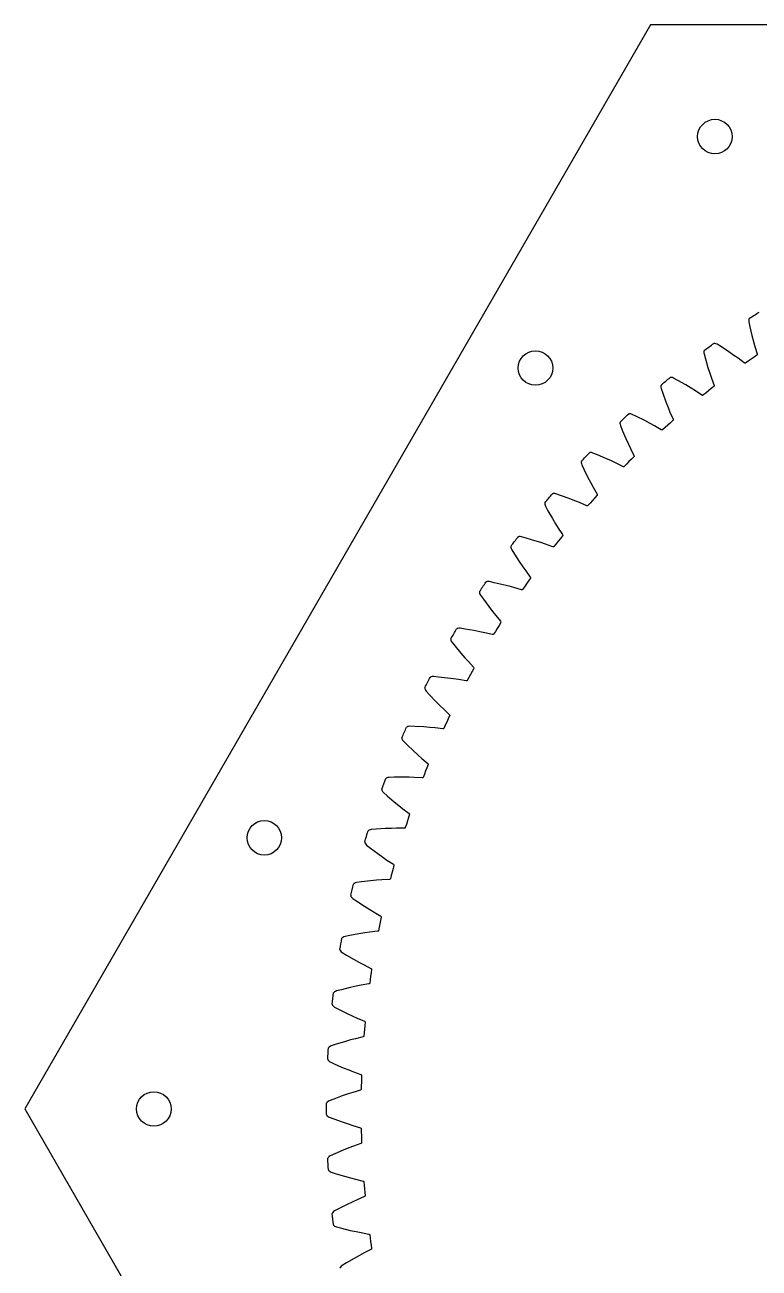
# Model space of a CAD drawing. Header units: inches. Extents: x -2.28 to 2.28, y -2.55 to 1.98.
# Drawn here: x -2.283 to -0.943, y -0.29 to 1.977 of the extents above; entities that cross this region are included whole.
import ezdxf

# ---------------------------------------------------------------- set-up
doc = ezdxf.new("R2010")
doc.units = ezdxf.units.IN
doc.header["$MEASUREMENT"] = 0

msp = doc.modelspace()

# ---------------------------------------------------------------- linework, layer by layer
at = {"color": 7, "linetype": 'Continuous', "lineweight": 25}
for p, q in [((-1.1413, 1.9767), (-2.2825, 0)), ((1.1413, 1.9767), (-1.1413, 1.9767)), ((-0.9616, 1.4392), (-0.9617, 1.4373)), ((-0.9617, 1.4373), (-0.9615, 1.435)), ((-0.9614, 1.44), (-0.9616, 1.4392)), ((-0.9615, 1.435), (-0.9596, 1.426)), ((-0.9611, 1.4407), (-0.9614, 1.44)), ((-0.9608, 1.4413), (-0.9611, 1.4407)), ((-0.9603, 1.4417), (-0.9608, 1.4413)), ((-0.9596, 1.426), (-0.9559, 1.4101)), ((-0.9559, 1.4101), (-0.953, 1.3991)), ((-1.0429, 1.383), (-1.0433, 1.3824)), ((-1.0425, 1.3834), (-1.0429, 1.383)), ((-1.0251, 1.3959), (-1.0257, 1.3958)), ((-1.0244, 1.3959), (-1.0251, 1.3959)), ((-1.0235, 1.3958), (-1.0244, 1.3959)), ((-1.0217, 1.3953), (-1.0235, 1.3958)), ((-1.0196, 1.3943), (-1.0217, 1.3953)), ((-1.0118, 1.3894), (-1.0196, 1.3943)), ((-0.9981, 1.3805), (-1.0118, 1.3894)), ((-0.953, 1.3991), (-0.9506, 1.3902)), ((-0.9506, 1.3902), (-0.9466, 1.3767)), ((-1.0435, 1.3817), (-1.0436, 1.3809)), ((-1.0436, 1.3809), (-1.0436, 1.379)), ((-1.0436, 1.379), (-1.0433, 1.3766)), ((-1.0433, 1.3824), (-1.0435, 1.3817)), ((-1.0433, 1.3766), (-1.0409, 1.3678)), ((-1.0409, 1.3678), (-1.0362, 1.3521)), ((-0.9888, 1.3741), (-0.9981, 1.3805)), ((-0.9813, 1.3687), (-0.9888, 1.3741)), ((-0.9699, 1.3604), (-0.9813, 1.3687)), ((-0.9689, 1.3598), (-0.9699, 1.3604)), ((-0.9627, 1.3636), (-0.9678, 1.3601)), ((-0.9575, 1.3674), (-0.9627, 1.3636)), ((-0.9521, 1.371), (-0.9575, 1.3674)), ((-0.947, 1.3746), (-0.9521, 1.371)), ((-0.9466, 1.375), (-0.947, 1.3746)), ((-0.9466, 1.3767), (-0.9465, 1.3755)), ((-0.9465, 1.3755), (-0.9466, 1.375)), ((-1.0362, 1.3521), (-1.0328, 1.3414)), ((-1.0328, 1.3414), (-1.0298, 1.3326)), ((-0.9684, 1.3598), (-0.9689, 1.3598)), ((-0.9678, 1.3601), (-0.9684, 1.3598)), ((-1.1221, 1.3187), (-1.1222, 1.3179)), ((-1.1222, 1.3179), (-1.1221, 1.3159)), ((-1.1219, 1.3194), (-1.1221, 1.3187)), ((-1.1221, 1.3159), (-1.1215, 1.3137)), ((-1.1216, 1.32), (-1.1219, 1.3194)), ((-1.1212, 1.3205), (-1.1216, 1.32)), ((-1.1045, 1.3339), (-1.1052, 1.3338)), ((-1.1038, 1.334), (-1.1045, 1.3339)), ((-1.103, 1.334), (-1.1038, 1.334)), ((-1.1011, 1.3335), (-1.103, 1.334)), ((-1.0989, 1.3326), (-1.1011, 1.3335)), ((-1.0909, 1.3283), (-1.0989, 1.3326)), ((-1.0767, 1.3201), (-1.0909, 1.3283)), ((-1.067, 1.3143), (-1.0767, 1.3201)), ((-1.0253, 1.3172), (-1.0302, 1.3134)), ((-1.0298, 1.3326), (-1.025, 1.3193)), ((-1.0249, 1.3177), (-1.0253, 1.3172)), ((-1.025, 1.3193), (-1.0248, 1.3182)), ((-1.0248, 1.3182), (-1.0249, 1.3177)), ((-1.1215, 1.3137), (-1.1186, 1.305)), ((-1.1186, 1.305), (-1.1131, 1.2896)), ((-1.0592, 1.3094), (-1.067, 1.3143)), ((-1.0474, 1.3017), (-1.0592, 1.3094)), ((-1.0463, 1.3012), (-1.0474, 1.3017)), ((-1.0458, 1.3012), (-1.0463, 1.3012)), ((-1.0453, 1.3015), (-1.0458, 1.3012)), ((-1.0404, 1.3053), (-1.0453, 1.3015)), ((-1.0353, 1.3094), (-1.0404, 1.3053)), ((-1.0302, 1.3134), (-1.0353, 1.3094)), ((-1.1131, 1.2896), (-1.109, 1.279)), ((-1.109, 1.279), (-1.1056, 1.2705)), ((-1.1056, 1.2705), (-1.1, 1.2575)), ((-1.1968, 1.2512), (-1.1969, 1.2504)), ((-1.1969, 1.2504), (-1.1967, 1.2485)), ((-1.1967, 1.2519), (-1.1968, 1.2512)), ((-1.1964, 1.2525), (-1.1967, 1.2519)), ((-1.1967, 1.2485), (-1.196, 1.2462)), ((-1.1961, 1.253), (-1.1964, 1.2525)), ((-1.1802, 1.2675), (-1.1808, 1.2672)), ((-1.1795, 1.2676), (-1.1802, 1.2675)), ((-1.1787, 1.2676), (-1.1795, 1.2676)), ((-1.1768, 1.2672), (-1.1787, 1.2676)), ((-1.1746, 1.2665), (-1.1768, 1.2672)), ((-1.1663, 1.2626), (-1.1746, 1.2665)), ((-1.1516, 1.2553), (-1.1663, 1.2626)), ((-1.1416, 1.25), (-1.1516, 1.2553)), ((-1.1335, 1.2456), (-1.1416, 1.25)), ((-1.1097, 1.247), (-1.1145, 1.2426)), ((-1.1048, 1.2512), (-1.1097, 1.247)), ((-1.1002, 1.2554), (-1.1048, 1.2512)), ((-1.0998, 1.2558), (-1.1002, 1.2554)), ((-1.1, 1.2575), (-1.0997, 1.2564)), ((-1.0997, 1.2564), (-1.0998, 1.2558)), ((-1.196, 1.2462), (-1.1926, 1.2377)), ((-1.1926, 1.2377), (-1.1862, 1.2227)), ((-1.1213, 1.2386), (-1.1335, 1.2456)), ((-1.1202, 1.2382), (-1.1213, 1.2386)), ((-1.1197, 1.2382), (-1.1202, 1.2382)), ((-1.1192, 1.2385), (-1.1197, 1.2382)), ((-1.1145, 1.2426), (-1.1192, 1.2385)), ((-1.1862, 1.2227), (-1.1815, 1.2124)), ((-1.1815, 1.2124), (-1.1776, 1.204)), ((-1.1776, 1.204), (-1.1713, 1.1914)), ((-1.2675, 1.1802), (-1.2676, 1.1795)), ((-1.2676, 1.1795), (-1.2676, 1.1787)), ((-1.2672, 1.1808), (-1.2675, 1.1802)), ((-1.2669, 1.1814), (-1.2672, 1.1808)), ((-1.2519, 1.1967), (-1.2525, 1.1964)), ((-1.2512, 1.1968), (-1.2519, 1.1967)), ((-1.2504, 1.1969), (-1.2512, 1.1968)), ((-1.2485, 1.1967), (-1.2504, 1.1969)), ((-1.2462, 1.196), (-1.2485, 1.1967)), ((-1.2377, 1.1926), (-1.2462, 1.196)), ((-1.2227, 1.1862), (-1.2377, 1.1926)), ((-1.2124, 1.1815), (-1.2227, 1.1862)), ((-1.204, 1.1776), (-1.2124, 1.1815)), ((-1.1804, 1.1804), (-1.1849, 1.1757)), ((-1.1757, 1.1849), (-1.1804, 1.1804)), ((-1.1713, 1.1893), (-1.1757, 1.1849)), ((-1.1713, 1.1914), (-1.1709, 1.1903)), ((-1.171, 1.1898), (-1.1713, 1.1893)), ((-1.1709, 1.1903), (-1.171, 1.1898)), ((-1.2676, 1.1787), (-1.2672, 1.1768)), ((-1.2672, 1.1768), (-1.2665, 1.1746)), ((-1.2665, 1.1746), (-1.2626, 1.1663)), ((-1.2626, 1.1663), (-1.2553, 1.1516)), ((-1.1914, 1.1713), (-1.204, 1.1776)), ((-1.1903, 1.1709), (-1.1914, 1.1713)), ((-1.1898, 1.171), (-1.1903, 1.1709)), ((-1.1893, 1.1713), (-1.1898, 1.171)), ((-1.1849, 1.1757), (-1.1893, 1.1713)), ((-1.2553, 1.1516), (-1.25, 1.1416)), ((-1.25, 1.1416), (-1.2456, 1.1335)), ((-1.2456, 1.1335), (-1.2386, 1.1213)), ((-1.3194, 1.1219), (-1.32, 1.1216)), ((-1.3187, 1.1221), (-1.3194, 1.1219)), ((-1.3179, 1.1222), (-1.3187, 1.1221)), ((-1.3159, 1.1221), (-1.3179, 1.1222)), ((-1.3137, 1.1215), (-1.3159, 1.1221)), ((-1.305, 1.1186), (-1.3137, 1.1215)), ((-1.2896, 1.1131), (-1.305, 1.1186)), ((-1.279, 1.109), (-1.2896, 1.1131)), ((-1.2426, 1.1145), (-1.247, 1.1097)), ((-1.2385, 1.1192), (-1.2426, 1.1145)), ((-1.2386, 1.1213), (-1.2382, 1.1202)), ((-1.2382, 1.1197), (-1.2385, 1.1192)), ((-1.2382, 1.1202), (-1.2382, 1.1197)), ((-1.3339, 1.1045), (-1.334, 1.1038)), ((-1.334, 1.1038), (-1.334, 1.103)), ((-1.334, 1.103), (-1.3335, 1.1011)), ((-1.3338, 1.1052), (-1.3339, 1.1045)), ((-1.3335, 1.1057), (-1.3338, 1.1052)), ((-1.3335, 1.1011), (-1.3326, 1.0989)), ((-1.3326, 1.0989), (-1.3283, 1.0909)), ((-1.3283, 1.0909), (-1.3201, 1.0767)), ((-1.2705, 1.1056), (-1.279, 1.109)), ((-1.2575, 1.1), (-1.2705, 1.1056)), ((-1.2564, 1.0997), (-1.2575, 1.1)), ((-1.2558, 1.0998), (-1.2564, 1.0997)), ((-1.2554, 1.1002), (-1.2558, 1.0998)), ((-1.2512, 1.1048), (-1.2554, 1.1002)), ((-1.247, 1.1097), (-1.2512, 1.1048)), ((-1.3201, 1.0767), (-1.3143, 1.067)), ((-1.3143, 1.067), (-1.3094, 1.0592)), ((-1.3824, 1.0433), (-1.383, 1.0429)), ((-1.3817, 1.0435), (-1.3824, 1.0433)), ((-1.3809, 1.0436), (-1.3817, 1.0435)), ((-1.379, 1.0436), (-1.3809, 1.0436)), ((-1.3766, 1.0433), (-1.379, 1.0436)), ((-1.3678, 1.0409), (-1.3766, 1.0433)), ((-1.3094, 1.0592), (-1.3017, 1.0474)), ((-1.3015, 1.0453), (-1.3053, 1.0404)), ((-1.3017, 1.0474), (-1.3012, 1.0463)), ((-1.3012, 1.0458), (-1.3015, 1.0453)), ((-1.3012, 1.0463), (-1.3012, 1.0458)), ((-1.3958, 1.0257), (-1.3959, 1.0251)), ((-1.3959, 1.0251), (-1.3959, 1.0244)), ((-1.3959, 1.0244), (-1.3958, 1.0235)), ((-1.3955, 1.0263), (-1.3958, 1.0257)), ((-1.3958, 1.0235), (-1.3953, 1.0217)), ((-1.3953, 1.0217), (-1.3943, 1.0196)), ((-1.3521, 1.0362), (-1.3678, 1.0409)), ((-1.3414, 1.0328), (-1.3521, 1.0362)), ((-1.3326, 1.0298), (-1.3414, 1.0328)), ((-1.3193, 1.025), (-1.3326, 1.0298)), ((-1.3182, 1.0248), (-1.3193, 1.025)), ((-1.3177, 1.0249), (-1.3182, 1.0248)), ((-1.3172, 1.0253), (-1.3177, 1.0249)), ((-1.3134, 1.0302), (-1.3172, 1.0253)), ((-1.3094, 1.0353), (-1.3134, 1.0302)), ((-1.3053, 1.0404), (-1.3094, 1.0353)), ((-1.3943, 1.0196), (-1.3894, 1.0118)), ((-1.3894, 1.0118), (-1.3805, 0.9981)), ((-1.3805, 0.9981), (-1.3741, 0.9888)), ((-1.3741, 0.9888), (-1.3687, 0.9813)), ((-1.3687, 0.9813), (-1.3604, 0.9699)), ((-1.4407, 0.9611), (-1.4413, 0.9608)), ((-1.44, 0.9614), (-1.4407, 0.9611)), ((-1.4392, 0.9616), (-1.44, 0.9614)), ((-1.4373, 0.9617), (-1.4392, 0.9616)), ((-1.435, 0.9615), (-1.4373, 0.9617)), ((-1.426, 0.9596), (-1.435, 0.9615)), ((-1.4101, 0.9559), (-1.426, 0.9596)), ((-1.3991, 0.953), (-1.4101, 0.9559)), ((-1.3902, 0.9506), (-1.3991, 0.953)), ((-1.371, 0.9521), (-1.3746, 0.947)), ((-1.3674, 0.9575), (-1.371, 0.9521)), ((-1.3636, 0.9627), (-1.3674, 0.9575)), ((-1.3601, 0.9678), (-1.3636, 0.9627)), ((-1.3604, 0.9699), (-1.3598, 0.9689)), ((-1.3598, 0.9684), (-1.3601, 0.9678)), ((-1.3598, 0.9689), (-1.3598, 0.9684)), ((-1.453, 0.9428), (-1.4531, 0.9422)), ((-1.4531, 0.9422), (-1.4531, 0.9415)), ((-1.4531, 0.9415), (-1.453, 0.9407)), ((-1.4528, 0.9434), (-1.453, 0.9428)), ((-1.453, 0.9407), (-1.4523, 0.9389)), ((-1.4523, 0.9389), (-1.4512, 0.9368)), ((-1.4512, 0.9368), (-1.4459, 0.9293)), ((-1.3767, 0.9466), (-1.3902, 0.9506)), ((-1.3755, 0.9465), (-1.3767, 0.9466)), ((-1.375, 0.9466), (-1.3755, 0.9465)), ((-1.3746, 0.947), (-1.375, 0.9466)), ((-1.4459, 0.9293), (-1.4362, 0.9162)), ((-1.4362, 0.9162), (-1.4293, 0.9072)), ((-1.4293, 0.9072), (-1.4235, 0.9)), ((-1.4235, 0.9), (-1.4145, 0.8892)), ((-1.414, 0.8871), (-1.4173, 0.8818)), ((-1.4145, 0.8892), (-1.4139, 0.8882)), ((-1.4138, 0.8877), (-1.414, 0.8871)), ((-1.4139, 0.8882), (-1.4138, 0.8877)), ((-1.4941, 0.8757), (-1.4947, 0.8753)), ((-1.4935, 0.876), (-1.4941, 0.8757)), ((-1.4927, 0.8763), (-1.4935, 0.876)), ((-1.4908, 0.8765), (-1.4927, 0.8763)), ((-1.4884, 0.8764), (-1.4908, 0.8765)), ((-1.4794, 0.875), (-1.4884, 0.8764)), ((-1.4633, 0.8722), (-1.4794, 0.875)), ((-1.4522, 0.8701), (-1.4633, 0.8722)), ((-1.4431, 0.8681), (-1.4522, 0.8701)), ((-1.4294, 0.8649), (-1.4431, 0.8681)), ((-1.4282, 0.8649), (-1.4294, 0.8649)), ((-1.4278, 0.865), (-1.4282, 0.8649)), ((-1.4274, 0.8655), (-1.4278, 0.865)), ((-1.4241, 0.8708), (-1.4274, 0.8655)), ((-1.4207, 0.8763), (-1.4241, 0.8708)), ((-1.4173, 0.8818), (-1.4207, 0.8763)), ((-1.5054, 0.8568), (-1.5055, 0.8561)), ((-1.5055, 0.8561), (-1.5054, 0.8554)), ((-1.5052, 0.8574), (-1.5054, 0.8568)), ((-1.5054, 0.8554), (-1.5052, 0.8546)), ((-1.5052, 0.8546), (-1.5045, 0.8528)), ((-1.5045, 0.8528), (-1.5032, 0.8508)), ((-1.5032, 0.8508), (-1.4975, 0.8437)), ((-1.4975, 0.8437), (-1.487, 0.8311)), ((-1.487, 0.8311), (-1.4796, 0.8226)), ((-1.4796, 0.8226), (-1.4734, 0.8157)), ((-1.4734, 0.8157), (-1.4638, 0.8054)), ((-1.4662, 0.7979), (-1.4693, 0.7922)), ((-1.4632, 0.8034), (-1.4662, 0.7979)), ((-1.4638, 0.8054), (-1.4631, 0.8045)), ((-1.463, 0.8039), (-1.4632, 0.8034)), ((-1.4631, 0.8045), (-1.463, 0.8039)), ((-1.5425, 0.7874), (-1.543, 0.787)), ((-1.5419, 0.7877), (-1.5425, 0.7874)), ((-1.5411, 0.788), (-1.5419, 0.7877)), ((-1.5392, 0.7883), (-1.5411, 0.788)), ((-1.5369, 0.7884), (-1.5392, 0.7883)), ((-1.5278, 0.7875), (-1.5369, 0.7884)), ((-1.5115, 0.7857), (-1.5278, 0.7875)), ((-1.5003, 0.7842), (-1.5115, 0.7857)), ((-1.4912, 0.7828), (-1.5003, 0.7842)), ((-1.4773, 0.7804), (-1.4912, 0.7828)), ((-1.4761, 0.7804), (-1.4773, 0.7804)), ((-1.4756, 0.7806), (-1.4761, 0.7804)), ((-1.4753, 0.781), (-1.4756, 0.7806)), ((-1.4723, 0.7865), (-1.4753, 0.781)), ((-1.4693, 0.7922), (-1.4723, 0.7865)), ((-1.5525, 0.7684), (-1.5527, 0.7678)), ((-1.5527, 0.7678), (-1.5527, 0.7671)), ((-1.5527, 0.7671), (-1.5526, 0.7664)), ((-1.5526, 0.7664), (-1.5524, 0.7656)), ((-1.5524, 0.7656), (-1.5515, 0.7639)), ((-1.5515, 0.7639), (-1.5501, 0.762)), ((-1.5501, 0.762), (-1.544, 0.7552)), ((-1.544, 0.7552), (-1.5328, 0.7432)), ((-1.5328, 0.7432), (-1.5249, 0.7352)), ((-1.5249, 0.7352), (-1.5183, 0.7287)), ((-1.5183, 0.7287), (-1.5081, 0.719)), ((-1.5129, 0.7055), (-1.5155, 0.6996)), ((-1.5101, 0.7113), (-1.5129, 0.7055)), ((-1.5075, 0.717), (-1.5101, 0.7113)), ((-1.5081, 0.719), (-1.5074, 0.718)), ((-1.5073, 0.7175), (-1.5075, 0.717)), ((-1.5074, 0.718), (-1.5073, 0.7175)), ((-1.5857, 0.6963), (-1.5862, 0.6959)), ((-1.5851, 0.6967), (-1.5857, 0.6963)), ((-1.5843, 0.6971), (-1.5851, 0.6967)), ((-1.5825, 0.6975), (-1.5843, 0.6971)), ((-1.5801, 0.6977), (-1.5825, 0.6975)), ((-1.571, 0.6974), (-1.5801, 0.6977)), ((-1.5547, 0.6965), (-1.571, 0.6974)), ((-1.5434, 0.6956), (-1.5547, 0.6965)), ((-1.5342, 0.6947), (-1.5434, 0.6956)), ((-1.5202, 0.6931), (-1.5342, 0.6947)), ((-1.519, 0.6932), (-1.5202, 0.6931)), ((-1.5185, 0.6934), (-1.519, 0.6932)), ((-1.5182, 0.6939), (-1.5185, 0.6934)), ((-1.5155, 0.6996), (-1.5182, 0.6939)), ((-1.5946, 0.6768), (-1.5947, 0.6762)), ((-1.5947, 0.6762), (-1.5947, 0.6755)), ((-1.5947, 0.6755), (-1.5945, 0.6748)), ((-1.5945, 0.6748), (-1.5943, 0.6741)), ((-1.5943, 0.6741), (-1.5933, 0.6724)), ((-1.5933, 0.6724), (-1.5918, 0.6706)), ((-1.5918, 0.6706), (-1.5853, 0.6641)), ((-1.5853, 0.6641), (-1.5735, 0.6529)), ((-1.5735, 0.6529), (-1.5651, 0.6453)), ((-1.5651, 0.6453), (-1.5581, 0.6392)), ((-1.5581, 0.6392), (-1.5474, 0.6301)), ((-1.5513, 0.6163), (-1.5536, 0.6103)), ((-1.5489, 0.6223), (-1.5513, 0.6163)), ((-1.5466, 0.6281), (-1.5489, 0.6223)), ((-1.5474, 0.6301), (-1.5466, 0.6292)), ((-1.5466, 0.6292), (-1.5465, 0.6287)), ((-1.5465, 0.6287), (-1.5466, 0.6281)), ((-1.6235, 0.603), (-1.624, 0.6025)), ((-1.6229, 0.6034), (-1.6235, 0.603)), ((-1.6222, 0.6038), (-1.6229, 0.6034)), ((-1.6204, 0.6043), (-1.6222, 0.6038)), ((-1.618, 0.6046), (-1.6204, 0.6043)), ((-1.6089, 0.6049), (-1.618, 0.6046)), ((-1.5925, 0.6049), (-1.6089, 0.6049)), ((-1.5812, 0.6047), (-1.5925, 0.6049)), ((-1.572, 0.6044), (-1.5812, 0.6047)), ((-1.5579, 0.6036), (-1.572, 0.6044)), ((-1.5567, 0.6037), (-1.5579, 0.6036)), ((-1.5563, 0.604), (-1.5567, 0.6037)), ((-1.556, 0.6045), (-1.5563, 0.604)), ((-1.5536, 0.6103), (-1.556, 0.6045)), ((-1.6312, 0.583), (-1.6313, 0.5823)), ((-1.6313, 0.5823), (-1.6313, 0.5817)), ((-1.6313, 0.5817), (-1.6311, 0.581)), ((-1.6311, 0.581), (-1.6307, 0.5802)), ((-1.6307, 0.5802), (-1.6297, 0.5786)), ((-1.6297, 0.5786), (-1.6281, 0.5769)), ((-1.6281, 0.5769), (-1.6213, 0.5708)), ((-1.6213, 0.5708), (-1.6088, 0.5603)), ((-1.6088, 0.5603), (-1.6, 0.5532)), ((-1.6, 0.5532), (-1.5927, 0.5475)), ((-1.5927, 0.5475), (-1.5814, 0.539)), ((-1.5845, 0.5251), (-1.5865, 0.5189)), ((-1.5824, 0.5312), (-1.5845, 0.5251)), ((-1.5805, 0.5371), (-1.5824, 0.5312)), ((-1.5814, 0.539), (-1.5806, 0.5382)), ((-1.5806, 0.5382), (-1.5804, 0.5377)), ((-1.5804, 0.5377), (-1.5805, 0.5371)), ((-1.6558, 0.5075), (-1.6563, 0.507)), ((-1.6552, 0.508), (-1.6558, 0.5075)), ((-1.6545, 0.5084), (-1.6552, 0.508)), ((-1.6527, 0.5091), (-1.6545, 0.5084)), ((-1.6504, 0.5095), (-1.6527, 0.5091)), ((-1.6413, 0.5103), (-1.6504, 0.5095)), ((-1.625, 0.5113), (-1.6413, 0.5103)), ((-1.6137, 0.5117), (-1.625, 0.5113)), ((-1.6044, 0.5119), (-1.6137, 0.5117)), ((-1.5903, 0.512), (-1.6044, 0.5119)), ((-1.5892, 0.5122), (-1.5903, 0.512)), ((-1.5888, 0.5125), (-1.5892, 0.5122)), ((-1.5885, 0.513), (-1.5888, 0.5125)), ((-1.5865, 0.5189), (-1.5885, 0.513)), ((-1.6624, 0.4871), (-1.6624, 0.4865)), ((-1.6624, 0.4865), (-1.6623, 0.4858)), ((-1.6623, 0.4858), (-1.6621, 0.4851)), ((-1.6621, 0.4851), (-1.6617, 0.4844)), ((-1.6617, 0.4844), (-1.6606, 0.4829)), ((-1.6606, 0.4829), (-1.6589, 0.4812)), ((-1.6589, 0.4812), (-1.6517, 0.4756)), ((-1.6517, 0.4756), (-1.6386, 0.4658)), ((-1.6386, 0.4658), (-1.6294, 0.4592)), ((-1.6294, 0.4592), (-1.6218, 0.4539)), ((-1.6218, 0.4539), (-1.61, 0.4462)), ((-1.6124, 0.432), (-1.614, 0.4258)), ((-1.6106, 0.4383), (-1.6124, 0.432)), ((-1.6091, 0.4443), (-1.6106, 0.4383)), ((-1.61, 0.4462), (-1.6092, 0.4454)), ((-1.6092, 0.4454), (-1.609, 0.4449)), ((-1.609, 0.4449), (-1.6091, 0.4443)), ((-1.6825, 0.4104), (-1.6829, 0.4099)), ((-1.682, 0.4109), (-1.6825, 0.4104)), ((-1.6813, 0.4113), (-1.682, 0.4109)), ((-1.6796, 0.4121), (-1.6813, 0.4113)), ((-1.6773, 0.4127), (-1.6796, 0.4121)), ((-1.6682, 0.414), (-1.6773, 0.4127)), ((-1.652, 0.4159), (-1.6682, 0.414)), ((-1.6407, 0.417), (-1.652, 0.4159)), ((-1.6315, 0.4178), (-1.6407, 0.417)), ((-1.6174, 0.4186), (-1.6315, 0.4178)), ((-1.6163, 0.4189), (-1.6174, 0.4186)), ((-1.6159, 0.4192), (-1.6163, 0.4189)), ((-1.6156, 0.4198), (-1.6159, 0.4192)), ((-1.614, 0.4258), (-1.6156, 0.4198)), ((-1.6879, 0.3896), (-1.6879, 0.389)), ((-1.6879, 0.389), (-1.6878, 0.3884)), ((-1.6878, 0.3884), (-1.6875, 0.3877)), ((-1.6875, 0.3877), (-1.6871, 0.387)), ((-1.6871, 0.387), (-1.6859, 0.3855)), ((-1.6859, 0.3855), (-1.6841, 0.384)), ((-1.6841, 0.384), (-1.6766, 0.3787)), ((-1.6766, 0.3787), (-1.6629, 0.3697)), ((-1.6629, 0.3697), (-1.6534, 0.3637)), ((-1.6534, 0.3637), (-1.6455, 0.3589)), ((-1.6455, 0.3589), (-1.6333, 0.3518)), ((-1.6334, 0.3439), (-1.6348, 0.3376)), ((-1.6322, 0.35), (-1.6334, 0.3439)), ((-1.6333, 0.3518), (-1.6324, 0.351)), ((-1.6324, 0.351), (-1.6321, 0.3506)), ((-1.6321, 0.3506), (-1.6322, 0.35)), ((-1.6734, 0.3192), (-1.6895, 0.3163)), ((-1.6622, 0.3209), (-1.6734, 0.3192)), ((-1.653, 0.3222), (-1.6622, 0.3209)), ((-1.639, 0.3239), (-1.653, 0.3222)), ((-1.6379, 0.3242), (-1.639, 0.3239)), ((-1.6375, 0.3246), (-1.6379, 0.3242)), ((-1.6373, 0.3251), (-1.6375, 0.3246)), ((-1.636, 0.3312), (-1.6373, 0.3251)), ((-1.6348, 0.3376), (-1.636, 0.3312)), ((-1.7035, 0.3119), (-1.7039, 0.3113)), ((-1.703, 0.3124), (-1.7035, 0.3119)), ((-1.7024, 0.3129), (-1.703, 0.3124)), ((-1.7007, 0.3138), (-1.7024, 0.3129)), ((-1.6984, 0.3145), (-1.7007, 0.3138)), ((-1.6895, 0.3163), (-1.6984, 0.3145)), ((-1.7077, 0.2908), (-1.7076, 0.2902)), ((-1.7076, 0.2902), (-1.7075, 0.2896)), ((-1.7075, 0.2896), (-1.7072, 0.2889)), ((-1.7072, 0.2889), (-1.7067, 0.2882)), ((-1.7067, 0.2882), (-1.7054, 0.2868)), ((-1.7054, 0.2868), (-1.7036, 0.2854)), ((-1.7036, 0.2854), (-1.6958, 0.2806)), ((-1.6958, 0.2806), (-1.6816, 0.2724)), ((-1.6816, 0.2724), (-1.6717, 0.2669)), ((-1.6717, 0.2669), (-1.6635, 0.2626)), ((-1.6635, 0.2626), (-1.651, 0.2562)), ((-1.651, 0.2562), (-1.65, 0.2555)), ((-1.6498, 0.2545), (-1.6506, 0.2483)), ((-1.65, 0.2555), (-1.6498, 0.2551)), ((-1.6498, 0.2551), (-1.6498, 0.2545)), ((-1.6551, 0.228), (-1.669, 0.2255)), ((-1.654, 0.2284), (-1.6551, 0.228)), ((-1.6536, 0.2288), (-1.654, 0.2284)), ((-1.6534, 0.2294), (-1.6536, 0.2288)), ((-1.6525, 0.2355), (-1.6534, 0.2294)), ((-1.6517, 0.2419), (-1.6525, 0.2355)), ((-1.6506, 0.2483), (-1.6517, 0.2419)), ((-1.7188, 0.2123), (-1.7191, 0.2117)), ((-1.7183, 0.2129), (-1.7188, 0.2123)), ((-1.7177, 0.2134), (-1.7183, 0.2129)), ((-1.716, 0.2143), (-1.7177, 0.2134)), ((-1.7138, 0.2152), (-1.716, 0.2143)), ((-1.705, 0.2175), (-1.7138, 0.2152)), ((-1.6891, 0.2213), (-1.705, 0.2175)), ((-1.678, 0.2237), (-1.6891, 0.2213)), ((-1.669, 0.2255), (-1.678, 0.2237)), ((-1.7217, 0.191), (-1.7216, 0.1904)), ((-1.7216, 0.1904), (-1.7214, 0.1898)), ((-1.7214, 0.1898), (-1.7211, 0.1892)), ((-1.7211, 0.1892), (-1.7206, 0.1885)), ((-1.7206, 0.1885), (-1.7192, 0.1872)), ((-1.7192, 0.1872), (-1.7173, 0.1859)), ((-1.7173, 0.1859), (-1.7092, 0.1815)), ((-1.7092, 0.1815), (-1.6946, 0.1742)), ((-1.6946, 0.1742), (-1.6844, 0.1693)), ((-1.6844, 0.1693), (-1.676, 0.1654)), ((-1.676, 0.1654), (-1.6631, 0.1598)), ((-1.6631, 0.1598), (-1.6621, 0.1592)), ((-1.6621, 0.1592), (-1.6618, 0.1587)), ((-1.6618, 0.1587), (-1.6618, 0.1581)), ((-1.6634, 0.139), (-1.664, 0.1328)), ((-1.6629, 0.1455), (-1.6634, 0.139)), ((-1.6623, 0.1519), (-1.6629, 0.1455)), ((-1.6618, 0.1581), (-1.6623, 0.1519)), ((-1.7256, 0.1142), (-1.7272, 0.1131)), ((-1.7235, 0.1152), (-1.7256, 0.1142)), ((-1.7148, 0.118), (-1.7235, 0.1152)), ((-1.6991, 0.1227), (-1.7148, 0.118)), ((-1.6882, 0.1258), (-1.6991, 0.1227)), ((-1.6793, 0.1281), (-1.6882, 0.1258)), ((-1.6655, 0.1314), (-1.6793, 0.1281)), ((-1.6645, 0.1319), (-1.6655, 0.1314)), ((-1.6641, 0.1323), (-1.6645, 0.1319)), ((-1.664, 0.1328), (-1.6641, 0.1323)), ((-1.7282, 0.112), (-1.7285, 0.1114)), ((-1.7278, 0.1126), (-1.7282, 0.112)), ((-1.7272, 0.1131), (-1.7278, 0.1126)), ((-1.7299, 0.0906), (-1.7298, 0.09)), ((-1.7298, 0.09), (-1.7296, 0.0894)), ((-1.7296, 0.0894), (-1.7292, 0.0888)), ((-1.7292, 0.0888), (-1.7286, 0.0881)), ((-1.7286, 0.0881), (-1.7272, 0.0869)), ((-1.7272, 0.0869), (-1.7252, 0.0857)), ((-1.7252, 0.0857), (-1.7169, 0.0819)), ((-1.7169, 0.0819), (-1.7019, 0.0753)), ((-1.7019, 0.0753), (-1.6914, 0.0711)), ((-1.6914, 0.0711), (-1.6828, 0.0677)), ((-1.6828, 0.0677), (-1.6695, 0.0628)), ((-1.6695, 0.0628), (-1.6685, 0.0622)), ((-1.6686, 0.0486), (-1.6687, 0.0421)), ((-1.6683, 0.055), (-1.6686, 0.0486)), ((-1.6685, 0.0622), (-1.6682, 0.0618)), ((-1.6682, 0.0612), (-1.6683, 0.055)), ((-1.6682, 0.0618), (-1.6682, 0.0612)), ((-1.7034, 0.0237), (-1.7187, 0.0181)), ((-1.6927, 0.0274), (-1.7034, 0.0237)), ((-1.6839, 0.0303), (-1.6927, 0.0274)), ((-1.6704, 0.0344), (-1.6839, 0.0303)), ((-1.6693, 0.0349), (-1.6704, 0.0344)), ((-1.669, 0.0353), (-1.6693, 0.0349)), ((-1.6689, 0.0358), (-1.669, 0.0353)), ((-1.6687, 0.0421), (-1.6689, 0.0358)), ((-2.2825, 0), (-1.1413, -1.9767)), ((-1.7318, 0.0113), (-1.7321, 0.0107)), ((-1.7314, 0.0119), (-1.7318, 0.0113)), ((-1.7308, 0.0125), (-1.7314, 0.0119)), ((-1.7293, 0.0137), (-1.7308, 0.0125)), ((-1.7272, 0.0148), (-1.7293, 0.0137)), ((-1.7187, 0.0181), (-1.7272, 0.0148)), ((-1.7322, -0.0101), (-1.7321, -0.0107)), ((-1.7321, -0.0107), (-1.7318, -0.0113)), ((-1.7318, -0.0113), (-1.7314, -0.0119)), ((-1.7314, -0.0119), (-1.7308, -0.0125)), ((-1.7308, -0.0125), (-1.7293, -0.0137)), ((-1.7293, -0.0137), (-1.7272, -0.0148)), ((-1.7272, -0.0148), (-1.7187, -0.0181)), ((-1.7187, -0.0181), (-1.7034, -0.0237)), ((-1.7034, -0.0237), (-1.6927, -0.0274)), ((-1.6927, -0.0274), (-1.6839, -0.0303)), ((-1.6839, -0.0303), (-1.6704, -0.0344)), ((-1.6704, -0.0344), (-1.6693, -0.0349)), ((-1.6693, -0.0349), (-1.669, -0.0353)), ((-1.669, -0.0353), (-1.6689, -0.0358)), ((-1.6689, -0.0358), (-1.6687, -0.0421)), ((-1.6687, -0.0421), (-1.6686, -0.0486)), ((-1.6828, -0.0677), (-1.6914, -0.0711)), ((-1.6695, -0.0628), (-1.6828, -0.0677)), ((-1.6685, -0.0622), (-1.6695, -0.0628)), ((-1.6686, -0.0486), (-1.6683, -0.055)), ((-1.6682, -0.0618), (-1.6685, -0.0622)), ((-1.6683, -0.055), (-1.6682, -0.0612)), ((-1.6682, -0.0612), (-1.6682, -0.0618)), ((-1.7296, -0.0894), (-1.7298, -0.09)), ((-1.7292, -0.0888), (-1.7296, -0.0894)), ((-1.7286, -0.0881), (-1.7292, -0.0888)), ((-1.7272, -0.0869), (-1.7286, -0.0881)), ((-1.7252, -0.0857), (-1.7272, -0.0869)), ((-1.7169, -0.0819), (-1.7252, -0.0857)), ((-1.7019, -0.0753), (-1.7169, -0.0819)), ((-1.6914, -0.0711), (-1.7019, -0.0753)), ((-1.7287, -0.1108), (-1.7285, -0.1114)), ((-1.7285, -0.1114), (-1.7282, -0.112)), ((-1.7282, -0.112), (-1.7278, -0.1126)), ((-1.7278, -0.1126), (-1.7272, -0.1131)), ((-1.7272, -0.1131), (-1.7256, -0.1142)), ((-1.7256, -0.1142), (-1.7235, -0.1152)), ((-1.7235, -0.1152), (-1.7148, -0.118)), ((-1.7148, -0.118), (-1.6991, -0.1227)), ((-1.6991, -0.1227), (-1.6882, -0.1258)), ((-1.6882, -0.1258), (-1.6793, -0.1281)), ((-1.6793, -0.1281), (-1.6655, -0.1314)), ((-1.6655, -0.1314), (-1.6645, -0.1319)), ((-1.6645, -0.1319), (-1.6641, -0.1323)), ((-1.6641, -0.1323), (-1.664, -0.1328)), ((-1.664, -0.1328), (-1.6634, -0.139)), ((-1.6634, -0.139), (-1.6629, -0.1455)), ((-1.6629, -0.1455), (-1.6623, -0.1519)), ((-1.6623, -0.1519), (-1.6618, -0.1581)), ((-1.6618, -0.1581), (-1.6618, -0.1587)), ((-1.6946, -0.1742), (-1.7092, -0.1815)), ((-1.6844, -0.1693), (-1.6946, -0.1742)), ((-1.676, -0.1654), (-1.6844, -0.1693)), ((-1.6631, -0.1598), (-1.676, -0.1654)), ((-1.6621, -0.1592), (-1.6631, -0.1598)), ((-1.6618, -0.1587), (-1.6621, -0.1592)), ((-1.7214, -0.1898), (-1.7216, -0.1904)), ((-1.7211, -0.1892), (-1.7214, -0.1898)), ((-1.7206, -0.1885), (-1.7211, -0.1892)), ((-1.7192, -0.1872), (-1.7206, -0.1885)), ((-1.7173, -0.1859), (-1.7192, -0.1872)), ((-1.7092, -0.1815), (-1.7173, -0.1859)), ((-1.7194, -0.2112), (-1.7191, -0.2117)), ((-1.7191, -0.2117), (-1.7188, -0.2123)), ((-1.7188, -0.2123), (-1.7183, -0.2129)), ((-1.7183, -0.2129), (-1.7177, -0.2134)), ((-1.7177, -0.2134), (-1.716, -0.2143)), ((-1.716, -0.2143), (-1.7138, -0.2152)), ((-1.7138, -0.2152), (-1.705, -0.2175)), ((-1.705, -0.2175), (-1.6891, -0.2213)), ((-1.6891, -0.2213), (-1.678, -0.2237)), ((-1.678, -0.2237), (-1.669, -0.2255)), ((-1.669, -0.2255), (-1.6551, -0.228)), ((-1.6551, -0.228), (-1.654, -0.2284)), ((-1.654, -0.2284), (-1.6536, -0.2288)), ((-1.6536, -0.2288), (-1.6534, -0.2294)), ((-1.6534, -0.2294), (-1.6525, -0.2355)), ((-1.6525, -0.2355), (-1.6517, -0.2419)), ((-1.6517, -0.2419), (-1.6506, -0.2483)), ((-1.6506, -0.2483), (-1.6498, -0.2545)), ((-1.6717, -0.2669), (-1.6816, -0.2724)), ((-1.6635, -0.2626), (-1.6717, -0.2669)), ((-1.651, -0.2562), (-1.6635, -0.2626)), ((-1.65, -0.2555), (-1.651, -0.2562)), ((-1.6498, -0.2551), (-1.65, -0.2555)), ((-1.6498, -0.2545), (-1.6498, -0.2551)), ((-1.7075, -0.2896), (-1.7076, -0.2902)), ((-1.7072, -0.2889), (-1.7075, -0.2896)), ((-1.7067, -0.2882), (-1.7072, -0.2889)), ((-1.7054, -0.2868), (-1.7067, -0.2882)), ((-1.7036, -0.2854), (-1.7054, -0.2868)), ((-1.6958, -0.2806), (-1.7036, -0.2854)), ((-1.6816, -0.2724), (-1.6958, -0.2806))]:
    msp.add_line(p, q, dxfattribs=at)
for centre in [(-1.0236, 1.773), (-1.351, 1.351), (-1.8456, 0.4945), (-2.0472, 0)]:
    msp.add_circle(centre, 0.0315, dxfattribs=at)
for centre, start, end in [((-1.9196, 2.9406), 302.6179, 303.2892), ((-2.0873, 2.824), 305.9513, 306.6225), ((-2.248, 2.6978), 309.2846, 309.9558), ((-2.401, 2.5626), 312.6179, 313.2892), ((-2.546, 2.4186), 315.9513, 316.6225), ((-2.6823, 2.2665), 319.2846, 319.9558), ((-2.8095, 2.1067), 322.6179, 323.2892), ((-2.9273, 1.9398), 325.9513, 326.6225), ((-3.0351, 1.7663), 329.2846, 329.9558), ((-3.1327, 1.5868), 332.6179, 333.2892), ((-3.2196, 1.402), 335.9513, 336.6225), ((-3.2957, 1.2124), 339.2846, 339.9558), ((-3.3606, 1.0187), 342.6179, 343.2892), ((-3.4142, 0.8216), 345.9513, 346.6225), ((-3.4562, 0.6217), 349.2846, 349.9558), ((-3.4865, 0.4197), 352.6179, 353.2892), ((-3.505, 0.2163), 355.9513, 356.6225), ((-3.5116, 0.0121), 359.2846, 359.9558), ((-3.5064, -0.1921), 2.6179, 3.2892), ((-3.4893, -0.3957), 5.9513, 6.6225)]:
    msp.add_arc(centre, 1.7795, start, end, dxfattribs=at)

doc.saveas('drawing.dxf')
